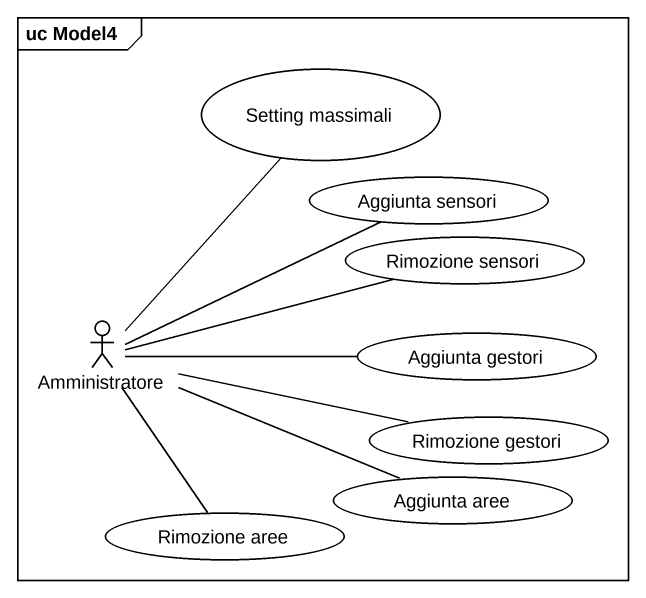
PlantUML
@startuml
mainframe uc Model4
usecase "Setting massimali" as Setting_massimali
usecase "Aggiunta sensori" as Aggiunta_sensori
usecase "Rimozione sensori" as Rimozione_sensori
actor Amministratore
usecase "Aggiunta gestori" as Aggiunta_gestori
usecase "Rimozione gestori" as Rimozione_gestori
usecase "Rimozione aree" as Rimozione_aree
usecase "Aggiunta aree" as Aggiunta_aree
Amministratore -up- Setting_massimali
Amministratore -right- Aggiunta_sensori
Amministratore -right- Rimozione_sensori
Amministratore -right- Aggiunta_gestori
Amministratore -right- Rimozione_gestori
Amministratore -- Rimozione_aree
Amministratore -right- Aggiunta_aree
@enduml
